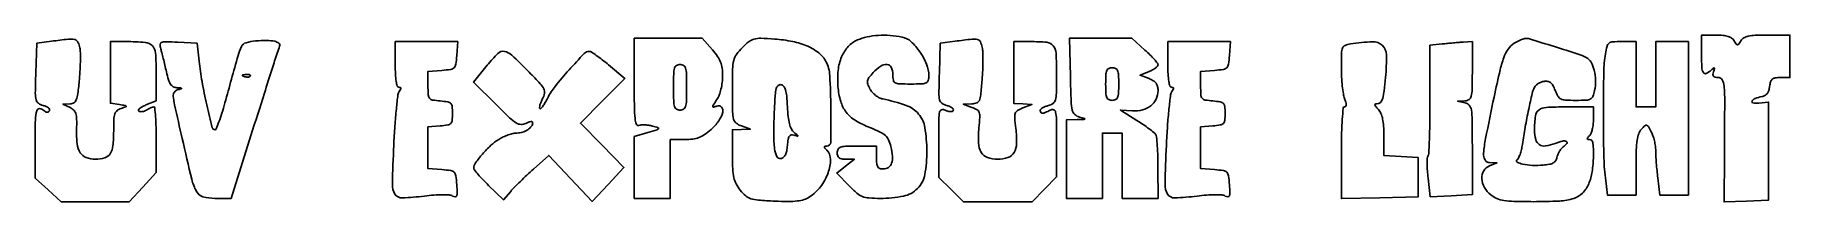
# Model space of a CAD drawing. Extents: x 9 to 545, y 13 to 64.
import ezdxf

# ---------------------------------------------------------------- set-up
doc = ezdxf.new("R2010")
doc.units = 0

msp = doc.modelspace()

# ---------------------------------------------------------------- linework, layer by layer
for points in [[(14, 62.099806), (9.5, 61.5), (9.21285, 52.278376, 0.003899), (9.071753, 46.231994, 0.059895), (9.288121, 44.161306, 0.18304), (9.991618, 43.101082, 0.094527), (11.455939, 42.421703, -0.040722), (12.38178, 42.107366, -0.072549), (13.064921, 41.685189, -0.11355), (13.408518, 41.229698, -0.248355), (13.380221, 40.806194, -0.11165), (13.049966, 40.469641, -0.160196), (12.648731, 40.365147, -0.125085), (12.187842, 40.513697, -0.05624), (11.687132, 40.912868, 0.190166), (10.37667, 41.481739, 0.347223), (9.490742, 40.829412, 0.06117), (9.080692, 38.031569, 0.005834), (9, 31.116362), (9, 20.232725), (13.002881, 16.616362), (17.005762, 13), (27.375521, 13), (37.74528, 13), (41.87264, 17.477657), (46, 21.955314), (46, 31.977657, 0.007017), (45.946079, 35.819487, 0.011685), (45.779688, 39.051439, 0.005375), (45.551086, 41.716842, 0.392156), (45.25, 41.984687, 0.074515), (44.865986, 41.919097, 0.020803), (44.293713, 41.704003, 0.020502), (43.658785, 41.403443, 0.020235), (43.047746, 41.05067, -0.052214), (42.423662, 40.741689, -0.052592), (41.750613, 40.569618, -0.05772), (41.130932, 40.551086, -0.117577), (40.67131, 40.703142, -0.385314), (40.577397, 41.027708, -0.102547), (40.936997, 41.492688, -0.052812), (41.73811, 42.043824, -0.024767), (42.873564, 42.588885), (46, 43.903452), (46, 52.335095, 0.016024), (45.802053, 58.509962, 0.176829), (44.822662, 60.738114, 0.185139), (42.658966, 61.758041, 0.017873), (36.75, 61.986345), (32, 62), (32, 52.566422), (32, 43.132845), (34.75, 42.707512, -0.003228), (36.586444, 42.411322, -0.256558), (36.808121, 42.236185, -0.430138), (36.720969, 42.037062, -0.005242), (35.25, 41.524458, 0.091494), (34.038287, 40.85094, 0.142843), (33.371605, 39.870649, 0.068859), (33.068962, 38.168553, 0.009617), (33, 34.583369, -0.02525), (32.772507, 30.081346, -0.119378), (31.920317, 27.661538, -0.177719), (30.256163, 26.415273, -0.072884), (27.422445, 26, -0.08983), (24.589329, 26.513138, -0.16287), (22.779176, 27.980724, -0.115388), (21.839075, 30.665072, -0.034181), (21.66926, 35.042736, 0.011691), (21.689212, 38.270335, 0.067587), (21.431267, 39.952347, 0.124568), (20.808062, 41.003904, 0.08457), (19.66926, 41.815533), (17.5, 42.864639), (19.66468, 42.93232, 0.133319), (20.857849, 43.296618, 0.163002), (21.593188, 44.194451, 0.060699), (22.057404, 46.076582, 0.006783), (22.529699, 50.473659, 0.010423), (22.751237, 53.520199, 0.01128), (22.838056, 56.494043, 0.01084), (22.799704, 59.041585, 0.052341), (22.595967, 60.473659, 0.077383), (21.943209, 62.01602, 0.210272), (20.986134, 62.672859, 0.075105), (19.187377, 62.739512, 0.004905)], [(76.305025, 62.195191, 0.058033), (73.431854, 61.64718, 0.205147), (72.036978, 60.450459, 0.046336), (70.985835, 57.694895, 0.000926), (66.98862, 43.25, -0.008369), (66.062584, 40.087471, -0.013381), (65.154995, 37.423437, -0.007164), (64.318204, 35.262403, -0.305787), (63.929262, 35, -0.344926), (63.133151, 35.623362, -0.003962), (61.46826, 42.599153, -0.011677), (59.995145, 49.755618, -0.018074), (59.0928, 56), (58.5, 61.5), (52.619299, 61.803804, 0.005543), (48.822434, 61.957771, 0.09897), (47.622834, 61.7545, 0.311412), (47.201607, 61.14124, 0.068287), (47.387752, 59.803804, -0.006954), (47.708073, 58.603295, -0.002132), (48.158888, 56.78143, -0.002133), (48.646186, 54.737526, -0.002334), (49.101318, 52.75, 0.017458), (49.742537, 50.293752, 0.074125), (50.385222, 48.922381, 0.127814), (51.202549, 48.190471, 0.106043), (52.332864, 47.883999, -0.004947), (53.483093, 47.81101, -0.220613), (53.68771, 47.697218, -0.51708), (53.641598, 47.560567, -0.008827), (52.75, 47.310674, 0.16343), (51.594773, 46.554456, 0.188576), (51.214833, 45.301487, 0.035109), (51.615475, 42.62421, 0.001223), (53.924075, 32.357204, 0.003402), (56.857319, 19.853664, 0.065406), (58.290116, 16.135949, 0.198341), (60.272577, 14.530456, 0.072406), (63.916464, 14), (68.88243, 14), (74.943893, 33.25, -0.000198), (79.031465, 46.213353, -0.000931), (81.398783, 53.662353, -0.001236), (82.945624, 58.457539, -0.010234), (83.697882, 60.618578, 0.324551), (83.452778, 61.496676, 0.11572), (82.20591, 62.084483, 0.053492), (79.837799, 62.329822, 0.017223)], [(119, 55, 0.011208), (119.067598, 51.984677, 0.028549), (119.290087, 49.809097, 0.036027), (119.630575, 48.361559, 0.327995), (120.122445, 48, -0.092501), (120.552644, 47.919725, -0.282344), (120.725272, 47.693341, -0.161368), (120.64138, 47.316163, -0.033453), (120.249277, 46.75, 0.138843), (119.828692, 45.745927, 0.004573), (119.340139, 41.386667, 0.008412), (118.893356, 36.18231, 0.005718), (118.552435, 30.247164, 0.005229), (118.129353, 18.328737, 0.142878), (118.925337, 15.322171, 0.273805), (121.11065, 14.146312, 0.021868), (127.913877, 14.723231, -0.01279), (130.842463, 15.025207, -0.019122), (133.412888, 15.12533, -0.019466), (135.469732, 15.046648, -0.108686), (136.519429, 14.729189, 0.104919), (137.333124, 14.476474, 0.337841), (137.783803, 14.758741, 0.099041), (137.942225, 15.726811, 0.009136), (137.811611, 18.165831, 0.016416), (137.519361, 20.949539, 0.161192), (137.005494, 21.994409, 0.164623), (135.974367, 22.515307, 0.01731), (133.25, 22.807498), (129, 23.114996), (129, 29.497133), (129, 35.879269), (132.75, 36.189635, 0.020532), (135.021538, 36.471916, 0.158479), (135.959974, 36.95933, 0.171123), (136.394786, 37.886652, 0.024877), (136.5, 40, 0.024877), (136.394786, 42.113348, 0.171123), (135.959974, 43.04067, 0.158479), (135.021538, 43.528084, 0.020532), (132.75, 43.810365, -0.021677), (130.387374, 44.109456, -0.183857), (129.481643, 44.643701, -0.155457), (129.080636, 45.690686, -0.014334), (129, 48.502867), (129, 52.885004), (133.25, 53.192502, 0.017229), (135.965644, 53.483314, 0.162473), (137, 54, 0.162473), (137.516686, 55.034356, 0.017229), (137.807498, 57.75), (138.114996, 62), (128.557498, 62), (119, 62)], [(147.095245, 54.76509), (142.904224, 49.613017), (149.817799, 42.699442, 0.005864), (153.90851, 38.703573, 0.048575), (155.949737, 37.103378, 0.125062), (157.417817, 36.618558, 0.141312), (158.865687, 36.928118, -0.029037), (159.684733, 37.307064, -0.058163), (160.373045, 37.489496, -0.10343), (160.828332, 37.460667, -0.337346), (161, 37.235184, -0.162992), (160.611926, 36.076339, -0.083827), (159.486992, 35.013016, -0.073416), (157.899133, 34.258841, -0.074349), (156.168034, 34, 0.058423), (155.014715, 33.864777, 0.025357), (153.530204, 33.431252, 0.024672), (151.981135, 32.805036, 0.030027), (150.603288, 32.063836, 0.049725), (148.220212, 30.241124, 0.026698), (145.653669, 27.568237, 0.02265), (143.512607, 24.84583, 0.156545), (143, 23.2487, 0.17067), (143.177223, 22.744626, 0.008259), (144.329524, 21.35607, 0.012669), (145.79193, 19.736789, 0.008725), (147.526039, 17.974445), (152.052078, 13.532473), (154.276039, 16.143343, -0.01635), (155.447224, 17.430545, -0.005592), (157.225925, 19.220942, -0.005551), (159.234528, 21.1546, -0.006383), (161.195194, 22.953948), (165.890388, 27.153683), (172.537461, 20.107435), (179.184535, 13.061188), (184.024059, 18.280594), (188.863583, 23.5), (182.208611, 30.25), (175.553639, 37), (182.348249, 43.847077), (189.142859, 50.694155), (184.182649, 54.847077, 0.008264), (182.217251, 56.438098, 0.011775), (180.416483, 57.780079, 0.00786), (178.881381, 58.832937, 0.147417), (178.327059, 59, 0.205077), (176.686949, 58.297767, 0.007941), (172.115178, 53.349034, 0.014279), (167.842286, 48.290332, 0.051598), (165.570588, 44.744023, -0.015271), (164.808574, 43.339702, -0.027129), (164.085313, 42.240437, -0.028156), (163.471964, 41.501038, -0.424979), (163.171137, 41.495529, -0.234603), (163.054309, 41.842797, -0.033862), (163.210353, 42.596912, -0.032489), (163.535717, 43.526462, -0.022441), (164.017276, 44.53228, 0.077712), (164.590817, 46.173023, 0.163776), (164.400172, 47.492457, 0.07033), (163.275098, 49.107014, 0.006645), (159.935449, 52.604516, 0.009127), (154.573932, 57.876074, 0.149085), (152.343765, 58.988502, 0.240941), (150.362036, 58.362069, 0.027223)], [(192, 49.393011, 0.003335), (192.049198, 42.017357, 0.02365), (192.266026, 38.445578, 0.060478), (192.680848, 36.663744, 0.419162), (193.415386, 36.329157, -0.076079), (194.146515, 36.488467, -0.027043), (195.219108, 36.497695, -0.0261), (196.416249, 36.380412, -0.027877), (197.568152, 36.140203, -0.010736), (199.300233, 35.636888, -0.510495), (199.399196, 35.340751, -0.163033), (198.959585, 35.022864, -0.002938), (196.152766, 34.163916), (192, 32.919717), (192, 23.459858), (192, 14), (197.5, 14), (203, 14), (203, 23), (203, 32), (207.465204, 32, 0.031217), (209.880796, 32.150964, 0.061388), (211.74404, 32.621673, 0.059682), (213.470577, 33.541032, 0.02801), (215.465204, 35.103592, 0.059422), (217.794571, 37.698324, 0.092338), (219.041176, 40.425823, 0.253149), (218.652097, 41.941159, 0.306597), (217.252712, 42.266733, -0.020475), (216.215101, 41.916578, -0.500226), (216.005424, 42.073718, -0.141913), (216.137952, 42.531248, -0.004038), (217.252712, 44.262935, 0.055686), (217.945833, 45.631565, 0.029608), (218.5048, 47.449321, 0.028326), (218.875871, 49.460056, 0.031474), (219, 51.43002, 0.030717), (218.850061, 53.868413, 0.06152), (218.381232, 55.737896, 0.060055), (217.462897, 57.465574, 0.028009), (215.896408, 59.465204), (212.792816, 63), (202.396408, 63), (192, 63)], [(225.053609, 60.207455, 0.039869), (223.245055, 58.084944, 0.09935), (222.402778, 56.238446, 0.052287), (222.067207, 53.577031, 0.005237), (222, 47.160256, 0.00373), (222.04936, 40.544437, 0.057589), (222.34392, 38.290872, 0.164623), (223.126098, 37.074161, 0.080915), (224.75, 36.162281), (227.5, 35.157895), (224.75, 35.078947), (222, 35), (222.004967, 27.25, 0.010273), (222.097096, 22.902106, 0.044471), (222.43305, 20.344634, 0.067107), (223.138001, 18.43425, 0.046853), (224.400481, 16.512159, 0.046433), (226.052025, 14.800737, 0.100644), (227.64033, 13.912744, 0.058103), (229.961785, 13.458815, 0.007911), (234.908537, 13.155683, 0.009831), (239.092597, 13.048044, 0.031704), (241.869642, 13.207421, 0.047711), (243.895029, 13.651976, 0.067258), (245.560765, 14.447858, 0.086481), (248.90071, 17.57542, 0.074054), (251.204459, 21.813983, 0.084978), (251.960091, 25.955459, 0.201752), (250.8, 28.8, -0.018208), (250.222304, 29.421376, -0.180052), (250.1, 29.75, -0.354955), (250.257401, 29.943785, -0.051663), (250.8, 30, 0.408916), (252.032888, 31.210748, 0.006999), (252.075656, 41.587161, 0.012334), (251.729598, 51.60143, 0.104892), (250.544051, 55.914815, 0.106476), (248.407647, 58.506495, 0.064383), (244.983127, 60.562294, 0.052507), (240.412698, 62.011957, 0.032711), (234.838704, 62.779428, 0.010132), (230.641171, 62.994382, 0.072108), (228.623059, 62.765227, 0.102456), (227.064891, 61.990844, 0.030001)], [(260.212567, 62.493393, 0.105158), (257.37182, 60.467852, 0.086337), (255.358141, 57.323368, 0.072681), (254.290437, 53.180503, 0.047502), (254.230166, 48.238041, 0.049958), (255.068045, 43.699819, 0.094843), (256.749602, 40.401902, 0.090761), (259.587231, 37.866924, 0.04279), (264, 35.666478, -0.015882), (267.105443, 34.321173, -0.074323), (268.720916, 33.242007, -0.102738), (269.686283, 31.914435, -0.045367), (270.399379, 29.854743, -0.039198), (270.894061, 26.870517, -0.105017), (270.630384, 24.743767, -0.166471), (269.64432, 23.479866, -0.145602), (268.031385, 23, -0.084555), (267.00705, 23.174473, -0.178742), (266.395099, 23.680741, -0.109504), (266.082263, 24.665004, -0.022404), (266, 26.5), (266, 30), (260, 30, 0.008455), (256.528387, 29.94129, 0.072107), (255, 29.666667, 0.188641), (254.272668, 29.060666, 0.12648), (254, 28, 0.077099), (254.147014, 27.052259, 0.15465), (254.579357, 26.439763, 0.122745), (255.366958, 26.102117, 0.040205), (256.634859, 26), (259.269717, 26), (256.56016, 23.868661), (253.850602, 21.737323), (257.628249, 17.868661, 0.02044), (260.006323, 15.624539, 0.082482), (261.700656, 14.583495, 0.07896), (263.677357, 14.123215, 0.017798), (267.137848, 14, 0.049404), (274.27327, 14.706757, 0.150172), (278.51351, 16.998885, 0.149118), (280.752429, 21.288404, 0.048484), (281.388498, 28.488904, 0.037895), (280.779527, 35.675281, 0.136033), (278.874994, 39.820373, 0.13289), (275.079179, 42.447761, 0.035489), (267.933421, 44.427549, -0.070834), (266.851538, 44.81118, -0.044721), (265.722938, 45.537092, -0.044101), (264.719833, 46.469909, -0.060611), (264.012505, 47.476634, -0.035161), (263.334837, 48.989633, -0.137209), (263.255637, 50.001709, -0.117682), (263.709562, 50.994337, -0.022753), (265.003398, 52.503617, -0.053266), (267.320957, 54.496334, -0.173596), (269.247586, 55.008814, -0.267509), (270.523507, 54.123559, -0.110814), (271, 52, 0.041432), (271.152071, 50.16795, 0.230406), (271.708333, 49.386364, 0.11737), (272.917511, 49.057336, 0.008002), (276.5, 49, 0.008501), (279.930581, 49.058332, 0.101196), (281.215382, 49.366906, 0.224078), (281.812073, 50.086187, 0.062992), (282, 51.57193, 0.097424), (281.316195, 55.048035, 0.053961), (279.249391, 58.864898, 0.054791), (276.523524, 62.01339, 0.138462), (273.850343, 63.379931, 0.031868), (270.160243, 63.876189, 0.033733), (266.507136, 63.885419, 0.035772), (263.115674, 63.419838, 0.050526)], [(290, 62.099806), (285.5, 61.5), (285.21285, 52.278376, 0.003899), (285.071753, 46.231994, 0.059895), (285.288121, 44.161306, 0.18304), (285.991618, 43.101082, 0.094527), (287.455939, 42.421703, -0.03703), (288.385872, 42.113604, -0.066382), (289.080248, 41.70999, -0.104354), (289.443705, 41.281744, -0.268529), (289.432401, 40.890622, -0.183562), (289.072621, 40.614758, -0.087194), (288.483931, 40.545499, -0.066043), (287.742797, 40.687062, -0.042718), (286.939312, 41.032479, 0.206605), (285.893162, 41.12048, 0.269174), (285.270804, 40.412831, 0.046203), (285.037343, 38.157199, 0.002699), (285, 31.238132), (285, 20.405896), (288.792163, 16.702948), (292.584325, 13), (303.089215, 13), (313.594104, 13), (317.297052, 16.792163), (321, 20.584325), (321, 31.327346, 0.002733), (320.96254, 38.179629, 0.046468), (320.729078, 40.420651, 0.269417), (320.108439, 41.123999, 0.206056), (319.065741, 41.035184, -0.015572), (317.50924, 40.263521, -0.09587), (316.644065, 40.053669, -0.26157), (316.18626, 40.283273, -0.149665), (316, 40.891592, -0.208396), (316.168069, 41.277325, -0.050787), (316.734375, 41.705595, -0.043524), (317.542749, 42.105107, -0.031538), (318.5, 42.410644, 0.097045), (319.934733, 43.085018, 0.17182), (320.661892, 44.153386, 0.059891), (320.94878, 46.224414, 0.004503), (321, 51.912063, 0.012305), (320.838758, 58.463148, 0.157846), (319.980475, 60.727397, 0.203956), (318.043998, 61.767695, 0.022649), (312.918213, 62), (308, 62), (308, 52.5), (308, 43), (310.75, 42.893619), (313.5, 42.787239), (310.704176, 41.684462, 0.043253), (309.071566, 40.871202, 0.174741), (308.386198, 40.017052, 0.103513), (308.217309, 38.661139, 0.010482), (308.55425, 35.412092, -0.035361), (308.800683, 30.819247, -0.129729), (308.016307, 28.04036, -0.17937), (306.147053, 26.520377, -0.082119), (303, 26, -0.084347), (299.86197, 26.53316, -0.176452), (297.971464, 28.080473, -0.125791), (297.139799, 30.915773, -0.034488), (297.298863, 35.606757, 0.010303), (297.568791, 38.881539, 0.097639), (297.383043, 40.269625, 0.174383), (296.705532, 41.119578, 0.050423), (295.171836, 41.863774), (292.5, 42.842105), (295.105662, 42.921053, 0.083917), (296.618752, 43.224199, 0.202715), (297.425651, 43.999117, 0.076652), (297.857705, 45.67301, 0.006027), (298.261097, 50.269269, 0.008929), (298.433209, 53.252571, 0.009249), (298.496033, 56.205343, 0.00901), (298.457074, 58.761038, 0.038925), (298.288858, 60.269269, 0.064827), (297.73053, 61.963401, 0.230353), (296.859143, 62.653991, 0.082969), (295.180828, 62.740998, 0.004687)], [(325.218265, 51.293437, 0.003073), (325.448874, 43.661515, 0.046113), (325.789617, 41.02471, 0.151826), (326.550419, 39.702158, 0.11975), (328, 38.893117, -0.003863), (329.572693, 38.443574, -0.559987), (329.61391, 38.290909, -0.196252), (329.352469, 38.172284, -0.001929), (327.25, 38.09968), (324, 38), (324, 26), (324, 14), (329.5, 14), (335, 14), (335, 24), (335, 34), (338, 34), (341, 34), (341, 24), (341, 14), (346.5, 14), (352, 14), (351.984687, 23.25, 0.007357), (351.925356, 26.874259, 0.010297), (351.758058, 30.108796, 0.00696), (351.526223, 32.791952, 0.121767), (351.234687, 33.60973, 0.077958), (350.689133, 34.206739, 0.009005), (349.247064, 35.318542, 0.010665), (347.468379, 36.581538, 0.008515), (345.5, 37.868616), (340.5, 41.017771), (344.199195, 40.80792, 0.078189), (347.273118, 41.114454, 0.103487), (349.784885, 42.364207, 0.114259), (351.417033, 44.40192, 0.112421), (352, 46.961946, 0.057487), (351.848369, 48.276404, 0.10285), (351.392321, 49.258645, 0.096415), (350.55851, 50.018314, 0.045975), (349.25, 50.658134), (346.5, 51.702351), (349.25, 52.826424, 0.026439), (350.303029, 53.323323, 0.035693), (351.192187, 53.887141, 0.038654), (351.826386, 54.436395, 0.197453), (352, 54.858887, 0.170119), (351.81653, 55.38252, 0.012564), (350.824154, 56.562743, 0.016333), (349.53052, 57.932181, 0.01162), (347.997119, 59.383638), (343.994238, 63), (334.465384, 63), (324.936529, 63)], [(355, 55, 0.011208), (355.067598, 51.984677, 0.028549), (355.290087, 49.809097, 0.036027), (355.630575, 48.361559, 0.327995), (356.122445, 48, -0.092501), (356.552644, 47.919725, -0.282344), (356.725272, 47.693341, -0.161368), (356.64138, 47.316163, -0.033453), (356.249277, 46.75, 0.138843), (355.828692, 45.745927, 0.004573), (355.340139, 41.386667, 0.008412), (354.893356, 36.18231, 0.005718), (354.552435, 30.247164, 0.005229), (354.129353, 18.328737, 0.142878), (354.925337, 15.322171, 0.273805), (357.11065, 14.146312, 0.021868), (363.913877, 14.723231, -0.01279), (366.842463, 15.025207, -0.019122), (369.412888, 15.12533, -0.019466), (371.469732, 15.046648, -0.108686), (372.519429, 14.729189, 0.104919), (373.333124, 14.476474, 0.337841), (373.783803, 14.758741, 0.099041), (373.942225, 15.726811, 0.009136), (373.811611, 18.165831, 0.016416), (373.519361, 20.949539, 0.161192), (373.005494, 21.994409, 0.164623), (371.974367, 22.515307, 0.01731), (369.25, 22.807498), (365, 23.114996), (365, 29.497133), (365, 35.879269), (368.75, 36.189635, 0.020532), (371.021538, 36.471916, 0.158479), (371.959974, 36.95933, 0.171123), (372.394786, 37.886652, 0.024877), (372.5, 40, 0.024877), (372.394786, 42.113348, 0.171123), (371.959974, 43.04067, 0.158479), (371.021538, 43.528084, 0.020532), (368.75, 43.810365, -0.021677), (366.387374, 44.109456, -0.183857), (365.481643, 44.643701, -0.155457), (365.080636, 45.690686, -0.014334), (365, 48.502867), (365, 52.885004), (369.25, 53.192502, 0.017229), (371.965644, 53.483314, 0.162473), (373, 54, 0.162473), (373.516686, 55.034356, 0.017229), (373.807498, 57.75), (374.114996, 62), (364.557498, 62), (355, 62)], [(410.75, 61.283746, 0.065357), (409.1324, 60.817067, 0.202306), (408.365258, 60.010208, 0.084178), (408.055384, 58.424513, 0.006257), (408, 53.998677, 0.012715), (408.071664, 51.180973, 0.01304), (408.286479, 48.394317, 0.012878), (408.597773, 45.990244, 0.052247), (408.975249, 44.5651, -0.02277), (409.341883, 43.4505, -0.06817), (409.450498, 42.65755, -0.141354), (409.314925, 42.187578, -0.257767), (408.975249, 42, 0.386739), (408.552072, 41.615115, 0.006328), (408.267376, 38.153038, 0.011794), (408.063802, 33.7117, 0.005554), (408, 27.968265), (408, 13.936529), (419.75, 14.218265), (431.5, 14.5), (431.5, 20.5), (431.5, 26.5), (426.25, 26.80226), (421, 27.104519), (421, 33.223519, 0.016118), (420.906492, 36.123486, 0.035223), (420.607668, 38.325467, 0.046817), (420.097342, 39.981866, 0.085994), (419.345012, 41.171259, -0.010057), (418.410863, 42.246168, -0.160991), (418.236214, 42.688437, -0.384264), (418.434557, 42.93528, -0.040066), (419.240932, 43, 0.247239), (420.038637, 43.420128, 0.08181), (420.618061, 44.657229, 0.038655), (421.074844, 46.939934, 0.007984), (421.50177, 51.019994, 0.025598), (421.759291, 57.957061, 0.201288), (420.497734, 60.848986, 0.204441), (417.563673, 61.949545, 0.026475)], [(438.763519, 61.272338), (435.027038, 60.880881), (435.055419, 44.412744, -0.003603), (435.020415, 38.027252, -0.005478), (434.889256, 32.480835, -0.002226), (434.704235, 27.745397, -0.128213), (434.449906, 26.918946, 0.126675), (434.234888, 26.227687, 0.01332), (434.195771, 24.521184, 0.01581), (434.268877, 22.453211, 0.012051), (434.474914, 20.196642), (435.133817, 14.5), (441.566908, 14.835327), (448, 15.170654), (448, 29.015776, 0.002375), (447.957306, 38.003702, 0.036715), (447.701547, 41.081884, 0.137384), (447.032014, 42.544264, 0.17117), (445.75, 43.294267), (443.5, 43.727636), (445.75, 43.863818, 0.132593), (447.010408, 44.287247, 0.187548), (447.683717, 45.245988, 0.056225), (447.952219, 47.313627, 0.004201), (448, 53), (448, 62), (445.25, 61.831897, 0.004298), (443.932531, 61.739988, 0.001952), (442.210221, 61.598184, 0.001932), (440.395092, 61.434531, 0.002651)], [(461.364551, 61.83062, 0.110021), (459.345357, 60.230571, 0.075448), (457.85976, 57.700422, 0.037278), (456.494411, 53.375482, 0.006465), (454.636101, 45, 0.002151), (452.050266, 32.315705, 0.031821), (451.447394, 27.815862, 0.13962), (451.875859, 25.784552, 0.270698), (453.238182, 24.936614), (455.5, 24.873227), (453.25, 23.968838, 0.169303), (451.5061, 22.446672, 0.141175), (450.925008, 20.043655, 0.117509), (451.693809, 17.341382, 0.098607), (453.634859, 15.07258, 0.066325), (455.486922, 13.977297, 0.060756), (457.61688, 13.364258, 0.033438), (460.772993, 13.072979, 0.006295), (466.569759, 13, 0.012679), (474.608828, 13.203891, 0.065218), (478.983483, 14.004311, 0.119726), (481.66714, 15.647962, 0.097094), (483.548369, 18.46152, 0.060954), (484.585805, 22.152243, 0.033433), (484.987019, 26.837525, 0.027687), (484.831689, 31.059242, 0.387478), (483.8, 32, -0.051663), (483.257401, 32.056215, -0.354955), (483.1, 32.25, -0.180052), (483.222304, 32.578624, -0.018208), (483.8, 33.2, 0.106108), (484.262714, 33.915624, 0.031761), (484.6475, 35.16375, 0.030274), (484.911592, 36.657267, 0.02863), (485, 38.2), (485, 42), (476.606989, 42, 0.012967), (470.531472, 41.842412, 0.147423), (468.296338, 41.04017, 0.206936), (467.255756, 39.245073, 0.029316), (467, 34.886828, 0.060597), (467.349603, 32.012779, 0.191709), (468.456807, 30.464868, 0.181403), (470.374294, 30.051841, 0.053596), (473.331521, 30.819034, -0.024824), (475.588925, 31.545345, -0.171574), (476.730843, 31.455875, -0.489397), (476.880332, 30.851572, -0.060481), (475.761359, 29.739668, 0.056341), (475.126356, 29.119005, 0.036457), (474.535896, 28.276652, 0.036434), (474.073485, 27.356456, 0.05584), (473.826043, 26.5, -0.102219), (473.443837, 25.5245, -0.123866), (472.724983, 24.858613, -0.08074), (471.5219, 24.433637, -0.024152), (469.587006, 24.180413, -0.031348), (466.32764, 24.117945, -0.040046), (463.347685, 24.488035, -0.078886), (461.672497, 25.120599, -0.561538), (461.652261, 25.818708, 0.139357), (462.09431, 26.32536, 0.026222), (462.564195, 27.47487, 0.026223), (462.984326, 28.918636, 0.021389), (463.285128, 30.5, -0.008211), (464.147269, 35.787785, -0.007277), (465.214916, 41.262473, -0.005307), (466.288964, 46.11638, -0.057706), (466.963046, 48, -0.090091), (467.407358, 48.598448, -0.0494), (468.134428, 49.155466, -0.047073), (469.011202, 49.590888, -0.054961), (469.909882, 49.827119, -0.078453), (471.034626, 49.816605, -0.130463), (471.89271, 49.427842, -0.098891), (472.599054, 48.56992, -0.032695), (473.276992, 47.077119, 0.041338), (474.121331, 45.300042, 0.148922), (475.029776, 44.455527, 0.10021), (476.462944, 44.084201, 0.013443), (479.594238, 44, 0.011336), (482.797661, 44.072635, 0.109215), (484.105266, 44.424562, 0.181468), (484.833611, 45.236319, 0.043745), (485.35, 47, 0.0529), (485.641293, 50.167873, 0.058482), (485.240046, 53.217093, 0.066763), (484.251105, 55.685926, 0.142216), (482.793438, 57.110549, 0.044415), (480.314366, 58.166364, 0.003085), (473.078132, 60.46587, 0.001621), (465.456081, 62.809235, 0.103478), (464.073775, 62.93232, 0.059593), (463.735959, 62.850917, 0.00768), (463.041258, 62.580777, 0.008879), (462.224227, 62.231501, 0.007301)], [(488.641848, 58.25, 0.036911), (488.14029, 52.693446, 0.004098), (488.037858, 39.945726, 0.004802), (488.161987, 27.235924, 0.025048), (488.647983, 20.25), (489.278582, 15), (493.639291, 15), (498, 15), (498, 24.171259, -0.008077), (498.075453, 28.841973, -0.029132), (498.344551, 31.805557, -0.047001), (498.838858, 33.80183, -0.100056), (499.647801, 35.163318, -0.022528), (500.700152, 36.225793, -0.255673), (501.254199, 36.364032, -0.198031), (501.759533, 35.982175, -0.013527), (502.647801, 34.377752, -0.038893), (503.166885, 33.152847, -0.022598), (503.605345, 31.615896, -0.022493), (503.907335, 30.026218, -0.03501), (504.008692, 28.635693, 0.013355), (504.054798, 27.07219, 0.004975), (504.200069, 24.878922, 0.004925), (504.405893, 22.489836, 0.005938), (504.647983, 20.25), (505.278582, 15), (509.639291, 15), (514, 15), (514, 38.5), (514, 62), (509, 62), (504, 62), (504, 52), (504, 42), (501, 42), (498, 42), (498, 52), (498, 62), (493.630842, 62, 0.016006), (490.874904, 61.911755, 0.146163), (489.761633, 61.499961, 0.168995), (489.136699, 60.569448, 0.023198)], [(518, 58, 0.012031), (518.095485, 54.032258, 0.127485), (518.572356, 52.500026, 0.382104), (519.458681, 52.239873, 0.076028), (520.947179, 53.25, -0.010716), (521.685649, 53.906318, -0.338283), (521.913777, 53.918361, -0.328028), (521.990571, 53.69932, -0.010405), (521.678563, 52.75, 0.059126), (521.493561, 51.923607, 0.192374), (521.644684, 51.394036, 0.179484), (522.12987, 51.091519, 0.050628), (523.031385, 51, -0.26294), (524.297183, 50.284903, -0.115431), (524.909415, 48.389779, -0.021512), (525.086215, 43.928627, -0.000809), (525.002153, 27.203252), (524.907157, 12.906504), (531.703579, 13.203252), (538.5, 13.5), (538.5, 28.5), (538.5, 43.5), (535.5, 43.18212, -0.0628), (533.769732, 43.216504, -0.512156), (533.46169, 43.809875, -0.194752), (534.374774, 44.607969, -0.039431), (536.5, 45.161486, 0.091909), (537.386241, 45.494333, 0.09681), (538.075727, 46.118348, 0.082884), (538.553306, 47.042923, 0.049161), (538.816422, 48.258551, -0.042219), (539.108005, 49.702155, -0.147656), (539.620287, 50.489408, -0.139743), (540.50131, 50.886058, -0.036352), (542.066422, 51), (545, 51), (545, 57.5), (545, 64), (538.04969, 64, 0.010244), (534.427216, 63.925773, 0.043623), (532.281877, 63.649296, 0.078907), (530.928218, 63.119825, 0.125699), (530.04969, 62.25, -0.015907), (529.369778, 61.194131, -0.246542), (529, 61, -0.246542), (528.630222, 61.194131, -0.015907), (527.95031, 62.25, 0.105172), (527.205078, 63.050172, 0.075973), (526.109198, 63.592725, 0.054389), (524.569664, 63.903812, 0.022681), (522.45031, 64), (518, 64)], [(208, 48, -0.006583), (207.945542, 43.864163, -0.063075), (207.678571, 42.125, -0.183695), (207.070611, 41.311233, -0.142406), (206, 41, -0.142406), (204.929389, 41.311233, -0.183695), (204.321429, 42.125, -0.063075), (204.054458, 43.864163, -0.006583), (204, 48, -0.006583), (204.054458, 52.135837, -0.063075), (204.321429, 53.875, -0.183695), (204.929389, 54.688767, -0.142406), (206, 55, -0.142406), (207.070611, 54.688767, -0.183695), (207.678571, 53.875, -0.063075), (207.945542, 52.135837, -0.006583)], [(340, 49, -0.011557), (339.935058, 46.190675, -0.083766), (339.65, 44.875, -0.189791), (339.046013, 44.233935, -0.110458), (338, 44, -0.110458), (336.953987, 44.233935, -0.189791), (336.35, 44.875, -0.083766), (336.064942, 46.190675, -0.011557), (336, 49, -0.011557), (336.064942, 51.809325, -0.083766), (336.35, 53.125, -0.189791), (336.953987, 53.766065, -0.110458), (338, 54, -0.110458), (339.046013, 53.766065, -0.189791), (339.65, 53.125, -0.083766), (339.935058, 51.809325, -0.011557)], [(74.729167, 51.395833, -0.126455), (74.402231, 51.202593, -0.060344), (73.916927, 51.123424, -0.05415), (73.359369, 51.160852, -0.051402), (72.8125, 51.316886, -0.054073), (72.395823, 51.538436, -0.470617), (72.37858, 51.720685, -0.168741), (72.670344, 51.862007, -0.018894), (73.416667, 51.921053, -0.028489), (74.112848, 51.910055, -0.077125), (74.592839, 51.799335, -0.208169), (74.77538, 51.614691, -0.296942)], [(238.802338, 42.061929, 0.014707), (239.035225, 39.023016, 0.036126), (239.431867, 36.819768, 0.050626), (240.006736, 35.252229, 0.107224), (240.802338, 34.240337, -0.002644), (241.904323, 33.319377, -0.219376), (241.995639, 33.124117, -0.501149), (241.885282, 33.04071, -0.005144), (240.807186, 33.365036, 0.118112), (239.961314, 33.422113, 0.212822), (239.393404, 33.044207, 0.102215), (239.034741, 32.092892, 0.018433), (238.807186, 30.204988, -0.028728), (238.571471, 28.53877, -0.065982), (238.162034, 27.342432, -0.095019), (237.576667, 26.573999, -0.136631), (236.814002, 26.197318, -0.337998), (235.582458, 26.814727, -0.081057), (234.879124, 29.150825, -0.035742), (234.617848, 33.557123, -0.007438), (234.827978, 41.308307, -0.00635), (235.065076, 45.640154, -0.048427), (235.398259, 47.651546, -0.14756), (235.960251, 48.56012, -0.232033), (236.827978, 48.798264, -0.178052), (237.662221, 48.297562, -0.098497), (238.219531, 47.230895, -0.048817), (238.576725, 45.348755, -0.010731)]]:
    msp.add_lwpolyline(points, format="xyb", close=True)

doc.saveas('drawing.dxf')
